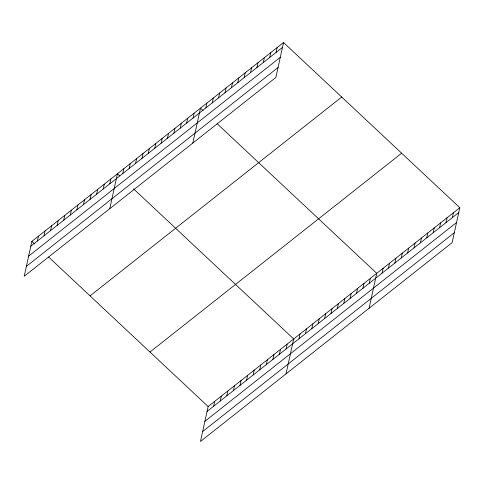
<?xml version="1.0" encoding="UTF-8"?>
<svg xmlns="http://www.w3.org/2000/svg" width="484" height="484" viewBox="0 0 484 484"><rect width="100%" height="100%" fill="white"/><g stroke="black" fill="none" stroke-linecap="round" stroke-linejoin="round"><path stroke-width="0.73" d="M283.545 42.525L31.877 241.353L24.2 276.285L275.868 77.452L283.545 42.525L459.8 207.715L452.123 242.647L200.455 441.475L208.132 406.548L459.8 207.715M37.395 241.014L38.46 236.156M43.977 235.811L45.042 230.953M50.56 230.608L51.625 225.756M57.142 225.411L58.207 220.553M63.725 220.208L64.789 215.356M70.301 215.011L71.372 210.153M76.883 209.808L77.954 204.956M83.466 204.611L84.537 199.753M90.048 199.408L91.119 194.556M96.631 194.211L97.701 189.353M103.213 189.008L104.284 184.156M109.795 183.811L110.866 178.953M109.765 208.683L117.449 173.75L119.602 175.771M122.767 173.562L123.831 168.704M129.155 168.517L130.22 163.659M135.544 163.465L136.609 158.613M141.933 158.419L142.998 153.561M148.322 153.374L149.387 148.515M154.711 148.328L155.775 143.47M161.099 143.276L162.164 138.424M167.488 138.23L168.553 133.372M173.877 133.185L174.942 128.327M180.266 128.139L181.331 123.281M186.649 123.087L187.719 118.235M193.037 118.042L194.108 113.183M192.82 143.064L200.497 108.138L203.189 110.661M205.815 107.944L206.886 103.092M212.204 102.898L213.275 98.046M218.593 97.853L219.663 92.995M224.981 92.807L226.052 87.949M231.37 87.755L232.441 82.903M237.759 82.71L238.824 77.857M244.148 77.664L245.213 72.806M250.537 72.618L251.601 67.76M256.925 67.566L257.99 62.714M263.314 62.521L264.379 57.669M269.703 57.475L270.768 52.617M276.092 52.429L277.157 47.571M213.65 406.203L214.714 401.351M220.232 401.006L221.297 396.148M226.814 395.803L227.879 390.951M233.397 390.606L234.462 385.748M239.973 385.403L241.044 380.545M246.556 380.206L247.626 375.348M253.138 375.003L254.209 370.145M259.72 369.8L260.791 364.948M266.303 364.603L267.374 359.745M272.885 359.4L273.956 354.548M279.468 354.203L280.538 349.345M286.05 349L287.121 344.148M286.02 373.872L293.697 338.945L133.602 188.893M299.021 338.758L300.086 333.899M305.41 333.706L306.475 328.854M311.799 328.66L312.864 323.802M318.188 323.614L319.252 318.756M324.576 318.563L325.641 313.711M330.965 313.517L332.03 308.665M337.354 308.471L338.419 303.613M343.743 303.426L344.808 298.567M350.126 298.374L351.196 293.522M356.514 293.328L357.585 288.476M362.903 288.282L363.974 283.424M369.292 283.237L370.363 278.379M369.068 308.26L376.752 273.333L217.189 123.783M382.07 273.139L383.14 268.287M388.458 268.094L389.529 263.236M394.847 263.048L395.918 258.19M401.236 257.996L402.307 253.144M407.625 252.951L408.69 248.098M414.014 247.905L415.078 243.047M420.402 242.859L421.467 238.001M426.791 237.807L427.856 232.955M433.18 232.762L434.245 227.91M439.569 227.716L440.634 222.858M445.958 222.67L447.022 217.812M452.346 217.618L453.411 212.766M30.813 246.211L282.481 47.378M28.629 256.133L280.296 57.306M26.384 266.357L278.046 67.53M90.042 295.869L341.71 97.036M149.967 352.037L401.635 153.204M207.067 411.406L458.735 212.573M204.883 421.328L456.551 222.495M202.639 431.553L454.301 232.719M31.877 241.353L34.57 243.882M48.575 257.004L208.132 406.548"/></g></svg>
